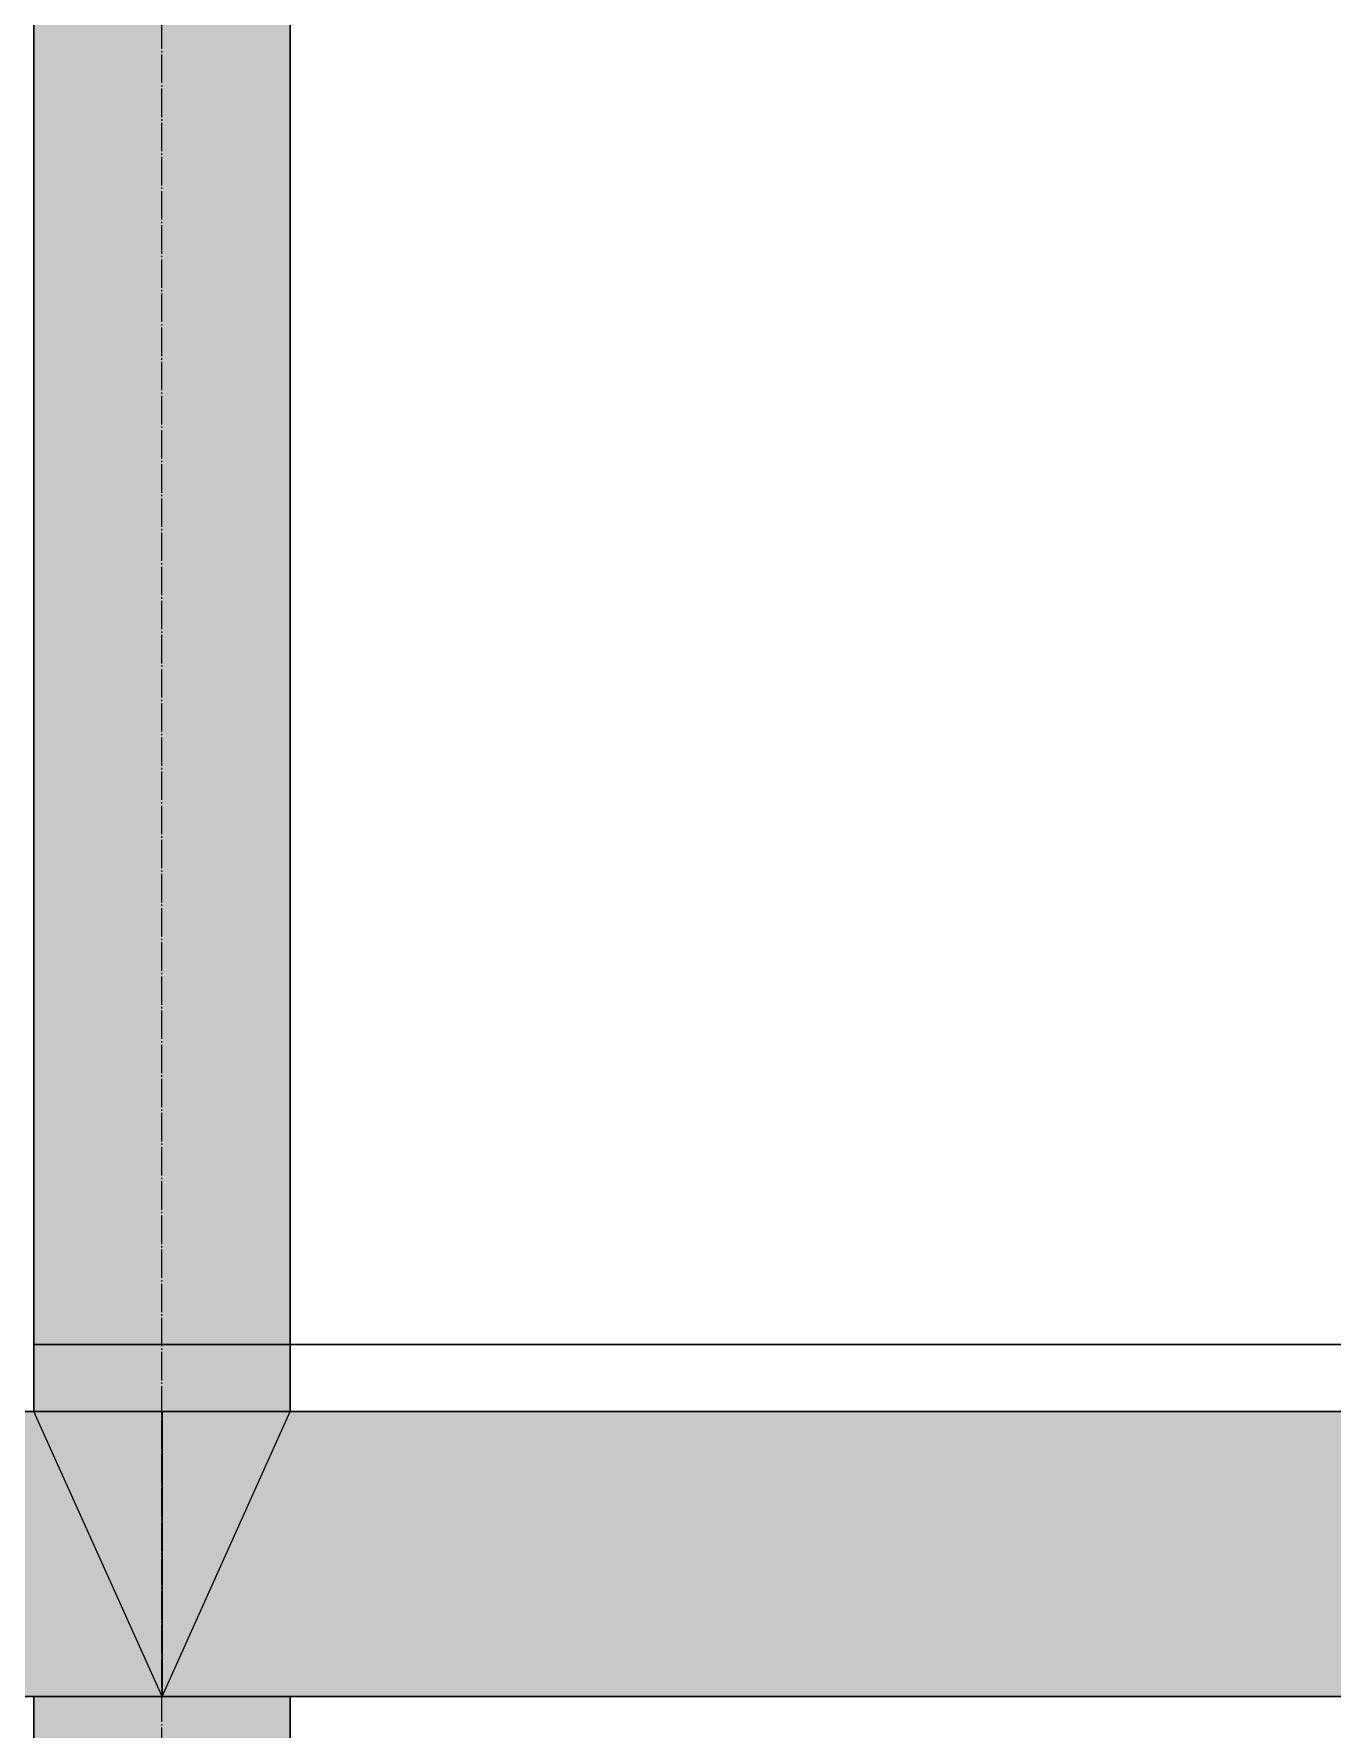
# Model space of a CAD drawing. Header units: millimetres. Extents: x -10163 to 1081624, y -5450 to 230390.
# Drawn here: x 389563 to 390475, y 63120 to 64311 of the extents above; entities that cross this region are included whole.
import ezdxf

# ---------------------------------------------------------------- set-up
doc = ezdxf.new("R2010")
doc.units = ezdxf.units.MM
doc.linetypes.add('Штрих-пунктир', pattern=[24, 20, -1.5, 1, -1.5])
doc.layers.add('0.3', color=40, linetype='Continuous', lineweight=30)
doc.layers.add('0л_штриховка', color=7, linetype='Continuous', lineweight=9, transparency=0.2)
for name, color, linetype in [('Оси 2', 253, 'Continuous'), ('Перекрытия', 100, 'Continuous'), ('Стены1', 120, 'Continuous')]:
    doc.layers.add(name, color=color, linetype=linetype)
pattern_1 = [(37.5, (13800, 7e-12), (-0.16000313, 4.894132373), [0, -3.8608, 0, -4.318, 0, -4.1275]), (7.5, (13800, 7e-12), (4.49523283, 7.16825101), [0, -2.0828, 0, -3.4798, 0, -1.3335]), (327.5, (13796.876, 7e-12), (7.909923702, 0.014371847), [0, -1.27, 0, -4.572, 0, -5.969]), (317.5, (13796.876, 7e-12), (7.63556452, 2.22929323), [0, -0.635, 0, -2.9972, 0, -3.429])]
pattern_2 = [(37.5, (10800, 7e-12), (-0.16000313, 4.894132373), [0, -3.8608, 0, -4.318, 0, -4.1275]), (7.5, (10800, 7e-12), (4.49523283, 7.16825101), [0, -2.0828, 0, -3.4798, 0, -1.3335]), (327.5, (10796.876, 7e-12), (7.909923702, 0.014371847), [0, -1.27, 0, -4.572, 0, -5.969]), (317.5, (10796.876, 7e-12), (7.63556452, 2.22929323), [0, -0.635, 0, -2.9972, 0, -3.429])]
pattern_3 = [(37.5, (13800, -3600), (-0.16000313, 4.894132373), [0, -3.8608, 0, -4.318, 0, -4.1275]), (7.5, (13800, -3600), (4.49523283, 7.16825101), [0, -2.0828, 0, -3.4798, 0, -1.3335]), (327.5, (13796.876, -3600), (7.909923702, 0.014371847), [0, -1.27, 0, -4.572, 0, -5.969]), (317.5, (13796.876, -3600), (7.63556452, 2.22929323), [0, -0.635, 0, -2.9972, 0, -3.429])]
pattern_4 = [(37.5, (10800, -3600), (-0.16000313, 4.894132373), [0, -3.8608, 0, -4.318, 0, -4.1275]), (7.5, (10800, -3600), (4.49523283, 7.16825101), [0, -2.0828, 0, -3.4798, 0, -1.3335]), (327.5, (10796.876, -3600), (7.909923702, 0.014371847), [0, -1.27, 0, -4.572, 0, -5.969]), (317.5, (10796.876, -3600), (7.63556452, 2.22929323), [0, -0.635, 0, -2.9972, 0, -3.429])]

# ---------------------------------------------------------------- blocks, each defined once
blk = doc.blocks.new('типовой')
h = blk.add_hatch()
h.set_pattern_fill('AR-SAND', color=256, scale=0.1)
h.set_pattern_definition(pattern_2)
h.paths.add_polyline_path([(393594.6, 63586), (393504.6, 63586), (393594.6, 63385.8)])
h = blk.add_hatch()
h.set_pattern_fill('AR-SAND', color=256, scale=0.1)
h.set_pattern_definition(pattern_2)
h.paths.add_polyline_path([(393594.6, 63385.8), (393594.6, 63586), (393504.6, 63586)])
h = blk.add_hatch()
h.set_pattern_fill('AR-SAND', color=256, scale=0.1)
h.set_pattern_definition(pattern_2)
h.paths.add_polyline_path([(393594.6, 63385.8), (393594.6, 63586), (393504.6, 63586)])
h = blk.add_hatch()
h.set_pattern_fill('AR-SAND', color=256, scale=0.1)
h.set_pattern_definition(pattern_2)
h.paths.add_polyline_path([(393594.6, 63586), (393504.6, 63586), (393594.6, 63385.8)])
h = blk.add_hatch()
h.set_pattern_fill('AR-SAND', color=256, scale=0.1)
h.set_pattern_definition(pattern_2)
h.paths.add_polyline_path([(393594.6, 63385.8), (393594.6, 63586), (393504.6, 63586)])
h = blk.add_hatch()
h.set_pattern_fill('AR-SAND', color=256, scale=0.1)
h.set_pattern_definition(pattern_2)
h.paths.add_polyline_path([(393594.6, 63385.8), (393594.6, 63586), (393504.6, 63586)])
h = blk.add_hatch()
h.set_pattern_fill('AR-SAND', color=256, scale=0.1)
h.set_pattern_definition(pattern_2)
h.paths.add_polyline_path([(393594.6, 63586), (393504.6, 63586), (393594.6, 63385.8)])
h = blk.add_hatch()
h.set_pattern_fill('AR-SAND', color=256, scale=0.1)
h.set_pattern_definition(pattern_2)
h.paths.add_polyline_path([(393594.6, 63385.8), (393594.6, 63586), (393504.6, 63586)])
h = blk.add_hatch()
h.set_pattern_fill('AR-SAND', color=256, scale=0.1)
h.set_pattern_definition(pattern_2)
h.paths.add_polyline_path([(393594.6, 63385.8), (393594.6, 63586), (393504.6, 63586)])
h = blk.add_hatch()
h.set_pattern_fill('AR-SAND', color=256, scale=0.1)
h.set_pattern_definition(pattern_1)
h.paths.add_polyline_path([(393684.6, 63586), (393594.6, 63586), (393594.6, 63385.8)])
h = blk.add_hatch()
h.set_pattern_fill('AR-SAND', color=256, scale=0.1)
h.set_pattern_definition(pattern_1)
h.paths.add_polyline_path([(393594.6, 63385.8), (393684.6, 63586), (393594.6, 63586)])
h = blk.add_hatch()
h.set_pattern_fill('AR-SAND', color=256, scale=0.1)
h.set_pattern_definition(pattern_1)
h.paths.add_polyline_path([(393594.6, 63385.8), (393684.6, 63586), (393594.6, 63586)])
h = blk.add_hatch()
h.set_pattern_fill('AR-SAND', color=256, scale=0.1)
h.set_pattern_definition(pattern_1)
h.paths.add_polyline_path([(393684.6, 63586), (393594.6, 63586), (393594.6, 63385.8)])
h = blk.add_hatch()
h.set_pattern_fill('AR-SAND', color=256, scale=0.1)
h.set_pattern_definition(pattern_1)
h.paths.add_polyline_path([(393594.6, 63385.8), (393684.6, 63586), (393594.6, 63586)])
h = blk.add_hatch()
h.set_pattern_fill('AR-SAND', color=256, scale=0.1)
h.set_pattern_definition(pattern_1)
h.paths.add_polyline_path([(393594.6, 63385.8), (393684.6, 63586), (393594.6, 63586)])
h = blk.add_hatch()
h.set_pattern_fill('AR-SAND', color=256, scale=0.1)
h.set_pattern_definition(pattern_1)
h.paths.add_polyline_path([(393684.6, 63586), (393594.6, 63586), (393594.6, 63385.8)])
h = blk.add_hatch()
h.set_pattern_fill('AR-SAND', color=256, scale=0.1)
h.set_pattern_definition(pattern_1)
h.paths.add_polyline_path([(393594.6, 63385.8), (393684.6, 63586), (393594.6, 63586)])
h = blk.add_hatch()
h.set_pattern_fill('AR-SAND', color=256, scale=0.1)
h.set_pattern_definition(pattern_1)
h.paths.add_polyline_path([(393594.6, 63385.8), (393684.6, 63586), (393594.6, 63586)])
h = blk.add_hatch()
h.set_pattern_fill('AR-SAND', color=256, scale=0.1)
h.set_pattern_definition(pattern_4)
h.paths.add_polyline_path([(393594.6, 59986), (393504.6, 59986), (393594.6, 59785.8)])
h = blk.add_hatch()
h.set_pattern_fill('AR-SAND', color=256, scale=0.1)
h.set_pattern_definition(pattern_4)
h.paths.add_polyline_path([(393594.6, 59785.8), (393594.6, 59986), (393504.6, 59986)])
h = blk.add_hatch()
h.set_pattern_fill('AR-SAND', color=256, scale=0.1)
h.set_pattern_definition(pattern_4)
h.paths.add_polyline_path([(393594.6, 59785.8), (393594.6, 59986), (393504.6, 59986)])
h = blk.add_hatch()
h.set_pattern_fill('AR-SAND', color=256, scale=0.1)
h.set_pattern_definition(pattern_4)
h.paths.add_polyline_path([(393594.6, 59986), (393504.6, 59986), (393594.6, 59785.8)])
h = blk.add_hatch()
h.set_pattern_fill('AR-SAND', color=256, scale=0.1)
h.set_pattern_definition(pattern_4)
h.paths.add_polyline_path([(393594.6, 59785.8), (393594.6, 59986), (393504.6, 59986)])
h = blk.add_hatch()
h.set_pattern_fill('AR-SAND', color=256, scale=0.1)
h.set_pattern_definition(pattern_4)
h.paths.add_polyline_path([(393594.6, 59785.8), (393594.6, 59986), (393504.6, 59986)])
h = blk.add_hatch()
h.set_pattern_fill('AR-SAND', color=256, scale=0.1)
h.set_pattern_definition(pattern_4)
h.paths.add_polyline_path([(393594.6, 59986), (393504.6, 59986), (393594.6, 59785.8)])
h = blk.add_hatch()
h.set_pattern_fill('AR-SAND', color=256, scale=0.1)
h.set_pattern_definition(pattern_4)
h.paths.add_polyline_path([(393594.6, 59785.8), (393594.6, 59986), (393504.6, 59986)])
h = blk.add_hatch()
h.set_pattern_fill('AR-SAND', color=256, scale=0.1)
h.set_pattern_definition(pattern_4)
h.paths.add_polyline_path([(393594.6, 59785.8), (393594.6, 59986), (393504.6, 59986)])
h = blk.add_hatch()
h.set_pattern_fill('AR-SAND', color=256, scale=0.1)
h.set_pattern_definition(pattern_3)
h.paths.add_polyline_path([(393684.6, 59986), (393594.6, 59986), (393594.6, 59785.8)])
h = blk.add_hatch()
h.set_pattern_fill('AR-SAND', color=256, scale=0.1)
h.set_pattern_definition(pattern_3)
h.paths.add_polyline_path([(393594.6, 59785.8), (393684.6, 59986), (393594.6, 59986)])
h = blk.add_hatch()
h.set_pattern_fill('AR-SAND', color=256, scale=0.1)
h.set_pattern_definition(pattern_3)
h.paths.add_polyline_path([(393594.6, 59785.8), (393684.6, 59986), (393594.6, 59986)])
h = blk.add_hatch()
h.set_pattern_fill('AR-SAND', color=256, scale=0.1)
h.set_pattern_definition(pattern_3)
h.paths.add_polyline_path([(393684.6, 59986), (393594.6, 59986), (393594.6, 59785.8)])
h = blk.add_hatch()
h.set_pattern_fill('AR-SAND', color=256, scale=0.1)
h.set_pattern_definition(pattern_3)
h.paths.add_polyline_path([(393594.6, 59785.8), (393684.6, 59986), (393594.6, 59986)])
h = blk.add_hatch()
h.set_pattern_fill('AR-SAND', color=256, scale=0.1)
h.set_pattern_definition(pattern_3)
h.paths.add_polyline_path([(393594.6, 59785.8), (393684.6, 59986), (393594.6, 59986)])
h = blk.add_hatch()
h.set_pattern_fill('AR-SAND', color=256, scale=0.1)
h.set_pattern_definition(pattern_3)
h.paths.add_polyline_path([(393684.6, 59986), (393594.6, 59986), (393594.6, 59785.8)])
h = blk.add_hatch()
h.set_pattern_fill('AR-SAND', color=256, scale=0.1)
h.set_pattern_definition(pattern_3)
h.paths.add_polyline_path([(393594.6, 59785.8), (393684.6, 59986), (393594.6, 59986)])
h = blk.add_hatch()
h.set_pattern_fill('AR-SAND', color=256, scale=0.1)
h.set_pattern_definition(pattern_3)
h.paths.add_polyline_path([(393594.6, 59785.8), (393684.6, 59986), (393594.6, 59986)])
at = {"layer": '0л_штриховка', "lineweight": 9}
h = blk.add_hatch(dxfattribs=at)
h.set_pattern_fill('ANSI36', color=256, scale=30)
h.paths.add_polyline_path([(390504.6, 63586), (388284.6, 63586), (388194.6, 63385.8), (390594.6, 63385.8)])
h.paths.add_polyline_path([(393504.6, 63586), (390684.6, 63586), (390594.6, 63385.8), (393594.6, 63385.8)])
h.paths.add_polyline_path([(395009.7, 63586), (393684.6, 63586), (393594.6, 63385.8), (395099.7, 63385.8)])
h.paths.add_polyline_path([(393684.6, 63385.8), (393594.6, 63385.8), (393504.6, 63385.8), (393504.6, 59986), (393684.6, 59986), (393684.6, 60033.1)])
h.paths.add_polyline_path([(390684.6, 63385.8), (390594.6, 63385.8), (390504.6, 63385.8), (390504.6, 59986), (390684.6, 59986), (390684.6, 60033.1)])
h.paths.add_polyline_path([(390684.6, 63633.1), (390504.6, 63633.1), (390504.6, 63586), (390594.6, 63586), (390684.6, 63586)])
h.paths.add_polyline_path([(393684.6, 63633.1), (393504.6, 63633.1), (393504.6, 63586), (393594.6, 63586), (393684.6, 63586)])
h.paths.add_polyline_path([(382704.6, 63586), (380184.6, 63586), (380124.6, 63385.8), (382794.6, 63385.8)])
h.paths.add_polyline_path([(380184.6, 63385.8), (380124.6, 63385.8), (380124.6, 63586), (380184.6, 63586), (380184.6, 63633.1), (380064.6, 63633.1), (380064.6, 59986), (380184.6, 59986)])
h.paths.add_polyline_path([(382884.6, 63586), (382794.6, 63385.8), (382704.6, 63385.8), (382704.6, 59986), (382884.6, 59986)])
h.paths.add_polyline_path([(388284.6, 63385.8), (388194.6, 63385.8), (388104.6, 63586), (388104.6, 59986), (388284.6, 59986)])
h.paths.add_polyline_path([(388284.6, 63586), (388284.6, 63633.1), (388104.6, 63633.1), (388104.6, 63586), (388194.6, 63586)])
h.paths.add_polyline_path([(382884.6, 63586), (382884.6, 63633.1), (382704.6, 63633.1), (382704.6, 63586), (382794.6, 63586)])
h = blk.add_hatch(dxfattribs=at)
h.set_pattern_fill('ANSI36', color=256, scale=30)
h.paths.add_polyline_path([(390504.6, 63586), (388284.6, 63586), (388194.6, 63385.8), (390594.6, 63385.8)])
h.paths.add_polyline_path([(393504.6, 63586), (390684.6, 63586), (390594.6, 63385.8), (393594.6, 63385.8)])
h.paths.add_polyline_path([(395009.7, 63586), (393684.6, 63586), (393594.6, 63385.8), (395099.7, 63385.8)])
h.paths.add_polyline_path([(393684.6, 63385.8), (393594.6, 63385.8), (393504.6, 63385.8), (393504.6, 59986), (393684.6, 59986), (393684.6, 60033.1)])
h.paths.add_polyline_path([(390684.6, 63385.8), (390594.6, 63385.8), (390504.6, 63385.8), (390504.6, 59986), (390684.6, 59986), (390684.6, 60033.1)])
h.paths.add_polyline_path([(390684.6, 63633.1), (390504.6, 63633.1), (390504.6, 63586), (390594.6, 63586), (390684.6, 63586)])
h.paths.add_polyline_path([(393684.6, 63633.1), (393504.6, 63633.1), (393504.6, 63586), (393594.6, 63586), (393684.6, 63586)])
h.paths.add_polyline_path([(382704.6, 63586), (380184.6, 63586), (380124.6, 63385.8), (382794.6, 63385.8)])
h.paths.add_polyline_path([(380184.6, 63385.8), (380124.6, 63385.8), (380124.6, 63586), (380184.6, 63586), (380184.6, 63633.1), (380064.6, 63633.1), (380064.6, 59986), (380184.6, 59986)])
h.paths.add_polyline_path([(382884.6, 63586), (382794.6, 63385.8), (382704.6, 63385.8), (382704.6, 59986), (382884.6, 59986)])
h.paths.add_polyline_path([(388284.6, 63385.8), (388194.6, 63385.8), (388104.6, 63586), (388104.6, 59986), (388284.6, 59986)])
h.paths.add_polyline_path([(388284.6, 63586), (388284.6, 63633.1), (388104.6, 63633.1), (388104.6, 63586), (388194.6, 63586)])
h.paths.add_polyline_path([(382884.6, 63586), (382884.6, 63633.1), (382704.6, 63633.1), (382704.6, 63586), (382794.6, 63586)])
h = blk.add_hatch(dxfattribs=at)
h.set_pattern_fill('ANSI36', color=256, scale=30)
h.paths.add_polyline_path([(390504.6, 63586), (388284.6, 63586), (388194.6, 63385.8), (390594.6, 63385.8)])
h.paths.add_polyline_path([(393504.6, 63586), (390684.6, 63586), (390594.6, 63385.8), (393594.6, 63385.8)])
h.paths.add_polyline_path([(395009.7, 63586), (393684.6, 63586), (393594.6, 63385.8), (395099.7, 63385.8)])
h.paths.add_polyline_path([(393684.6, 63385.8), (393594.6, 63385.8), (393504.6, 63385.8), (393504.6, 59986), (393684.6, 59986), (393684.6, 60033.1)])
h.paths.add_polyline_path([(390684.6, 63385.8), (390594.6, 63385.8), (390504.6, 63385.8), (390504.6, 59986), (390684.6, 59986), (390684.6, 60033.1)])
h.paths.add_polyline_path([(390684.6, 63633.1), (390504.6, 63633.1), (390504.6, 63586), (390594.6, 63586), (390684.6, 63586)])
h.paths.add_polyline_path([(393684.6, 63633.1), (393504.6, 63633.1), (393504.6, 63586), (393594.6, 63586), (393684.6, 63586)])
h.paths.add_polyline_path([(382704.6, 63586), (380184.6, 63586), (380124.6, 63385.8), (382794.6, 63385.8)])
h.paths.add_polyline_path([(380184.6, 63385.8), (380124.6, 63385.8), (380124.6, 63586), (380184.6, 63586), (380184.6, 63633.1), (380064.6, 63633.1), (380064.6, 59986), (380184.6, 59986)])
h.paths.add_polyline_path([(382884.6, 63586), (382794.6, 63385.8), (382704.6, 63385.8), (382704.6, 59986), (382884.6, 59986)])
h.paths.add_polyline_path([(388284.6, 63385.8), (388194.6, 63385.8), (388104.6, 63586), (388104.6, 59986), (388284.6, 59986)])
h.paths.add_polyline_path([(388284.6, 63586), (388284.6, 63633.1), (388104.6, 63633.1), (388104.6, 63586), (388194.6, 63586)])
h.paths.add_polyline_path([(382884.6, 63586), (382884.6, 63633.1), (382704.6, 63633.1), (382704.6, 63586), (382794.6, 63586)])
for points in [[(393504.6, 63586), (393594.6, 63586), (393594.6, 63385.8), (393504.6, 63586)], [(393504.6, 63586), (393594.6, 63586), (393594.6, 63385.8), (393504.6, 63586)], [(393504.6, 63586), (393594.6, 63586), (393594.6, 63385.8), (393504.6, 63586)], [(393504.6, 63586), (393594.6, 63586), (393594.6, 63385.8), (393504.6, 63586)], [(393504.6, 63586), (393594.6, 63586), (393594.6, 63385.8), (393504.6, 63586)], [(393504.6, 63586), (393594.6, 63586), (393594.6, 63385.8), (393504.6, 63586)], [(393504.6, 63586), (393594.6, 63586), (393594.6, 63385.8), (393504.6, 63586)], [(393504.6, 63586), (393594.6, 63586), (393594.6, 63385.8), (393504.6, 63586)], [(393504.6, 63586), (393594.6, 63586), (393594.6, 63385.8), (393504.6, 63586)], [(393684.6, 63586), (393594.6, 63586), (393594.6, 63385.8), (393684.6, 63586)], [(393684.6, 63586), (393594.6, 63586), (393594.6, 63385.8), (393684.6, 63586)], [(393684.6, 63586), (393594.6, 63586), (393594.6, 63385.8), (393684.6, 63586)], [(393684.6, 63586), (393594.6, 63586), (393594.6, 63385.8), (393684.6, 63586)], [(393684.6, 63586), (393594.6, 63586), (393594.6, 63385.8), (393684.6, 63586)], [(393684.6, 63586), (393594.6, 63586), (393594.6, 63385.8), (393684.6, 63586)], [(393684.6, 63586), (393594.6, 63586), (393594.6, 63385.8), (393684.6, 63586)], [(393684.6, 63586), (393594.6, 63586), (393594.6, 63385.8), (393684.6, 63586)], [(393684.6, 63586), (393594.6, 63586), (393594.6, 63385.8), (393684.6, 63586)], [(393504.6, 59986), (393594.6, 59986), (393594.6, 59785.8), (393504.6, 59986)], [(393504.6, 59986), (393594.6, 59986), (393594.6, 59785.8), (393504.6, 59986)], [(393504.6, 59986), (393594.6, 59986), (393594.6, 59785.8), (393504.6, 59986)], [(393504.6, 59986), (393594.6, 59986), (393594.6, 59785.8), (393504.6, 59986)], [(393504.6, 59986), (393594.6, 59986), (393594.6, 59785.8), (393504.6, 59986)], [(393504.6, 59986), (393594.6, 59986), (393594.6, 59785.8), (393504.6, 59986)], [(393504.6, 59986), (393594.6, 59986), (393594.6, 59785.8), (393504.6, 59986)], [(393504.6, 59986), (393594.6, 59986), (393594.6, 59785.8), (393504.6, 59986)], [(393504.6, 59986), (393594.6, 59986), (393594.6, 59785.8), (393504.6, 59986)], [(393684.6, 59986), (393594.6, 59986), (393594.6, 59785.8), (393684.6, 59986)], [(393684.6, 59986), (393594.6, 59986), (393594.6, 59785.8), (393684.6, 59986)], [(393684.6, 59986), (393594.6, 59986), (393594.6, 59785.8), (393684.6, 59986)], [(393684.6, 59986), (393594.6, 59986), (393594.6, 59785.8), (393684.6, 59986)], [(393684.6, 59986), (393594.6, 59986), (393594.6, 59785.8), (393684.6, 59986)], [(393684.6, 59986), (393594.6, 59986), (393594.6, 59785.8), (393684.6, 59986)], [(393684.6, 59986), (393594.6, 59986), (393594.6, 59785.8), (393684.6, 59986)], [(393684.6, 59986), (393594.6, 59986), (393594.6, 59785.8), (393684.6, 59986)], [(393684.6, 59986), (393594.6, 59986), (393594.6, 59785.8), (393684.6, 59986)]]:
    blk.add_lwpolyline(points)
at = {"layer": '0.3', "lineweight": 30}
for points in [[(393684.6, 63586), (393684.6, 63633.1), (393504.6, 63633.1)], [(393684.6, 63586), (393684.6, 63633.1), (393504.6, 63633.1)], [(393684.6, 63586), (393684.6, 63633.1), (393504.6, 63633.1)], [(394999.7, 63633.1), (393684.6, 63633.1), (393684.6, 63586), (395099.5, 63586)], [(394999.7, 63633.1), (393684.6, 63633.1), (393684.6, 63586), (395099.5, 63586)], [(394999.7, 63633.1), (393684.6, 63633.1), (393684.6, 63586), (395099.5, 63586)], [(394999.7, 63633.1), (393684.6, 63633.1), (393684.6, 63586), (395099.5, 63586)], [(394999.7, 63633.1), (393684.6, 63633.1), (393684.6, 63586), (395099.5, 63586)], [(394999.7, 63633.1), (393684.6, 63633.1), (393684.6, 63586), (395099.5, 63586)], [(394999.7, 63633.1), (393684.6, 63633.1), (393684.6, 63586), (395099.5, 63586)], [(394999.7, 63633.1), (393684.6, 63633.1), (393684.6, 63586), (395099.5, 63586)], [(394999.7, 63633.1), (393684.6, 63633.1), (393684.6, 63586), (395099.5, 63586)], [(390594.6, 63586), (390594.6, 63385.8), (393594.6, 63385.8), (393594.6, 63586)], [(390594.6, 63586), (390594.6, 63385.8), (393594.6, 63385.8), (393594.6, 63586)], [(390594.6, 63586), (390594.6, 63385.8), (393594.6, 63385.8), (393594.6, 63586)], [(393594.6, 63586), (393594.6, 63385.8), (395099.7, 63385.8), (395099.7, 63586)], [(393594.6, 63586), (393594.6, 63385.8), (395099.7, 63385.8), (395099.7, 63586)], [(393594.6, 63586), (393594.6, 63385.8), (395099.7, 63385.8), (395099.7, 63586)], [(393594.6, 63586), (393594.6, 63385.8), (395099.7, 63385.8), (395099.7, 63586)], [(393594.6, 63586), (393594.6, 63385.8), (395099.7, 63385.8), (395099.7, 63586)], [(393594.6, 63586), (393594.6, 63385.8), (395099.7, 63385.8), (395099.7, 63586)], [(393594.6, 63586), (393594.6, 63385.8), (395099.7, 63385.8), (395099.7, 63586)], [(393594.6, 63586), (393594.6, 63385.8), (395099.7, 63385.8), (395099.7, 63586)], [(393594.6, 63586), (393594.6, 63385.8), (395099.7, 63385.8), (395099.7, 63586)], [(393504.6, 63385.8), (393504.6, 59986), (393684.6, 59986), (393684.6, 63385.8)], [(393504.6, 63385.8), (393504.6, 59986), (393684.6, 59986), (393684.6, 63385.8)], [(393504.6, 63385.8), (393504.6, 59986), (393684.6, 59986), (393684.6, 63385.8)], [(394999.7, 60033.1), (393684.6, 60033.1), (393684.6, 59986), (395099.5, 59986)], [(394999.7, 60033.1), (393684.6, 60033.1), (393684.6, 59986), (395099.5, 59986)], [(394999.7, 60033.1), (393684.6, 60033.1), (393684.6, 59986), (395099.5, 59986)], [(394999.7, 60033.1), (393684.6, 60033.1), (393684.6, 59986), (395099.5, 59986)], [(394999.7, 60033.1), (393684.6, 60033.1), (393684.6, 59986), (395099.5, 59986)], [(394999.7, 60033.1), (393684.6, 60033.1), (393684.6, 59986), (395099.5, 59986)], [(394999.7, 60033.1), (393684.6, 60033.1), (393684.6, 59986), (395099.5, 59986)], [(394999.7, 60033.1), (393684.6, 60033.1), (393684.6, 59986), (395099.5, 59986)], [(394999.7, 60033.1), (393684.6, 60033.1), (393684.6, 59986), (395099.5, 59986)], [(390594.6, 59986), (390594.6, 59785.8), (393594.6, 59785.8), (393594.6, 59986)], [(390594.6, 59986), (390594.6, 59785.8), (393594.6, 59785.8), (393594.6, 59986)], [(390594.6, 59986), (390594.6, 59785.8), (393594.6, 59785.8), (393594.6, 59986)], [(390594.6, 59986), (390594.6, 59785.8), (393594.6, 59785.8), (393594.6, 59986)], [(390594.6, 59986), (390594.6, 59785.8), (393594.6, 59785.8), (393594.6, 59986)], [(390594.6, 59986), (390594.6, 59785.8), (393594.6, 59785.8), (393594.6, 59986)], [(390594.6, 59986), (390594.6, 59785.8), (393594.6, 59785.8), (393594.6, 59986)], [(390594.6, 59986), (390594.6, 59785.8), (393594.6, 59785.8), (393594.6, 59986)], [(390594.6, 59986), (390594.6, 59785.8), (393594.6, 59785.8), (393594.6, 59986)], [(390647.5, 59986), (393535.1, 59986)], [(390647.5, 59986), (393535.1, 59986)], [(390647.5, 59986), (393535.1, 59986)], [(390647.5, 59986), (393535.1, 59986)], [(390647.5, 59986), (393535.1, 59986)], [(390647.5, 59986), (393535.1, 59986)], [(390647.5, 59986), (393535.1, 59986)], [(390647.5, 59986), (393535.1, 59986)], [(390647.5, 59986), (393535.1, 59986)], [(393594.6, 59986), (393594.6, 59785.8), (395099.7, 59785.8), (395099.7, 59986)], [(393594.6, 59986), (393594.6, 59785.8), (395099.7, 59785.8), (395099.7, 59986)], [(393594.6, 59986), (393594.6, 59785.8), (395099.7, 59785.8), (395099.7, 59986)], [(393594.6, 59986), (393594.6, 59785.8), (395099.7, 59785.8), (395099.7, 59986)], [(393594.6, 59986), (393594.6, 59785.8), (395099.7, 59785.8), (395099.7, 59986)], [(393594.6, 59986), (393594.6, 59785.8), (395099.7, 59785.8), (395099.7, 59986)], [(393594.6, 59986), (393594.6, 59785.8), (395099.7, 59785.8), (395099.7, 59986)], [(393594.6, 59986), (393594.6, 59785.8), (395099.7, 59785.8), (395099.7, 59986)], [(393594.6, 59986), (393594.6, 59785.8), (395099.7, 59785.8), (395099.7, 59986)], [(393673, 59986), (395011.4, 59986)], [(393673, 59986), (395011.4, 59986)], [(393673, 59986), (395011.4, 59986)], [(393673, 59986), (395011.4, 59986)], [(393673, 59986), (395011.4, 59986)], [(393673, 59986), (395011.4, 59986)], [(393673, 59986), (395011.4, 59986)], [(393673, 59986), (395011.4, 59986)], [(393673, 59986), (395011.4, 59986)]]:
    blk.add_lwpolyline(points, dxfattribs=at)
at = {"layer": 'Перекрытия'}
for points in [[(390594.6, 63586), (390594.6, 63385.8), (393594.6, 63385.8), (393594.6, 63586)], [(390594.6, 63586), (390594.6, 63385.8), (393594.6, 63385.8), (393594.6, 63586)], [(390594.6, 63586), (390594.6, 63385.8), (393594.6, 63385.8), (393594.6, 63586)], [(390594.6, 63586), (390594.6, 63385.8), (393594.6, 63385.8), (393594.6, 63586)], [(390594.6, 63586), (390594.6, 63385.8), (393594.6, 63385.8), (393594.6, 63586)], [(390594.6, 63586), (390594.6, 63385.8), (393594.6, 63385.8), (393594.6, 63586)], [(390647.5, 63586), (393535.1, 63586)], [(390647.5, 63586), (393535.1, 63586)], [(390647.5, 63586), (393535.1, 63586)], [(390647.5, 63586), (393535.1, 63586)], [(390647.5, 63586), (393535.1, 63586)], [(390647.5, 63586), (393535.1, 63586)], [(390647.5, 63586), (393535.1, 63586)], [(390647.5, 63586), (393535.1, 63586)], [(390647.5, 63586), (393535.1, 63586)], [(393673, 63586), (395011.4, 63586)], [(393673, 63586), (395011.4, 63586)], [(393673, 63586), (395011.4, 63586)], [(393673, 63586), (395011.4, 63586)], [(393673, 63586), (395011.4, 63586)], [(393673, 63586), (395011.4, 63586)], [(393673, 63586), (395011.4, 63586)], [(393673, 63586), (395011.4, 63586)], [(393673, 63586), (395011.4, 63586)]]:
    blk.add_lwpolyline(points, dxfattribs=at)
at = {"layer": 'Стены1'}
for points in [[(393684.6, 63586), (393684.6, 63633.1), (393504.6, 63633.1)], [(393684.6, 63586), (393684.6, 63633.1), (393504.6, 63633.1)], [(393684.6, 63586), (393684.6, 63633.1), (393504.6, 63633.1)], [(393684.6, 63586), (393684.6, 63633.1), (393504.6, 63633.1)], [(393684.6, 63586), (393684.6, 63633.1), (393504.6, 63633.1)], [(393684.6, 63586), (393684.6, 63633.1), (393504.6, 63633.1)], [(393504.6, 63385.8), (393504.6, 59986), (393684.6, 59986), (393684.6, 63385.8)], [(393504.6, 63385.8), (393504.6, 59986), (393684.6, 59986), (393684.6, 63385.8)], [(393504.6, 63385.8), (393504.6, 59986), (393684.6, 59986), (393684.6, 63385.8)], [(393504.6, 63385.8), (393504.6, 59986), (393684.6, 59986), (393684.6, 63385.8)], [(393504.6, 63385.8), (393504.6, 59986), (393684.6, 59986), (393684.6, 63385.8)], [(393504.6, 63385.8), (393504.6, 59986), (393684.6, 59986), (393684.6, 63385.8)]]:
    blk.add_lwpolyline(points, dxfattribs=at)

msp = doc.modelspace()

# ---------------------------------------------------------------- linework, layer by layer
at = {"layer": 'Оси 2', "linetype": 'Штрих-пунктир', "lineweight": 9}
for q in [(389653.024, 78672.607), (389653.024, 78622.607)]:
    msp.add_line((389653.024, 50020.924), q, dxfattribs=at)

# ---------------------------------------------------------------- block references
at = {"layer": 'Перекрытия'}
for p in [(-3941.534, 3357.022), (-3941.534, -242.978)]:
    msp.add_blockref('типовой', p, dxfattribs=at)

doc.saveas('drawing.dxf')
